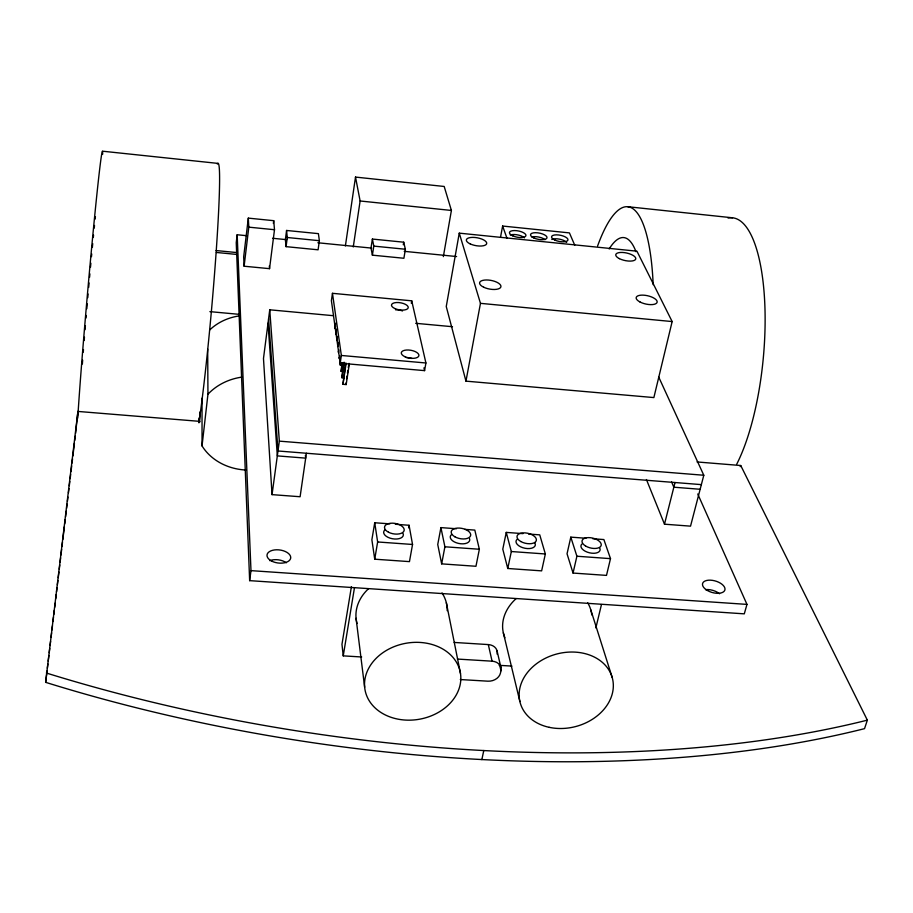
<?xml version="1.0" encoding="UTF-8"?>
<svg xmlns="http://www.w3.org/2000/svg" width="913" height="913" viewBox="0 0 913 913"><rect width="100%" height="100%" fill="white"/><g stroke="black" fill="none" stroke-linecap="round" stroke-linejoin="round"><path stroke-width="1.37" d="M246.111 470.035A54.107 46.78 -3.1 0 1 202.035 445.909L202.035 398.171M198.931 422.137L198.943 418.017M199.696 422.183L199.833 412.048M199.81 421.372L77.913 411.432L75.608 433.367M697.064 461.955L740.74 465.516L867.35 720.152L864.531 728.654A802.664 350.66 8.9 0 1 45.65 682.342L77.913 411.432M202.035 445.909L207.947 394.233L207.685 349.051M247.081 235.737L237.175 234.755L236.239 242.664L249.648 580.645L744.289 613.844L746.971 604.395L697.749 493.99M248.313 218.127L243.668 256.873L244.113 266.219L269.54 268.662L274.493 229.722L273.729 220.684L248.313 218.127L248.804 227.154L244.113 266.219M45.65 682.342L47.008 671.032M47.35 668.202L47.864 663.956M48.206 661.126L48.88 655.466M49.222 652.635L49.736 648.39M50.078 645.559L50.592 641.325M51.094 637.08L51.607 632.835M51.95 630.004L52.463 625.759M52.965 621.513L53.479 617.268M53.821 614.438L54.335 610.192M54.677 607.373L55.179 603.128M55.693 598.882L56.207 594.637M56.549 591.807L57.051 587.561M57.393 584.731L57.907 580.485M58.249 577.655L58.923 572.006M59.265 569.176L59.779 564.93M60.121 562.1L60.635 557.854M60.966 555.024L61.65 549.364M61.993 546.533L62.506 542.299M62.849 539.469L64.378 526.733M64.72 523.902L65.222 519.657M65.565 516.826L66.25 511.166M66.592 508.347L67.094 504.102M67.436 501.271L67.95 497.026M68.464 492.78L68.966 488.535M69.308 485.705L69.822 481.459M70.164 478.629L70.678 474.395M71.009 471.565L71.693 465.904M72.036 463.074L72.549 458.828M72.892 455.998L74.421 443.273M74.763 440.443L75.265 436.197M273.375 223.445L273.729 220.684M333.496 315.704L269.746 309.804L263.48 358.512L272.04 494.629L300.103 496.74L306.391 453.247M286.568 230.464L285.381 239.548L286.077 246.647L318.089 249.808L319.367 240.701L318.409 233.648L286.568 230.464L287.275 237.506L286.077 246.647M249.648 580.645L250.984 570.636L237.175 234.755M272.04 494.629L279.332 441.139L269.746 309.804M332.469 293.313L331.396 300.674L340.195 363.191L424.579 370.632L425.915 362.986L411.729 300.822L332.469 293.313L341.359 355.465L340.195 363.191M345.388 245.939L355.511 177.088L444.186 186.469L451.399 210.447L443.353 256.621M335.539 323.27L335.139 328.68L335.528 325.987M336.361 329.114L335.961 334.557L336.361 331.853M337 336.372L336.794 340.492L337.399 336.429M337.844 342.364L337.639 346.518L338.255 342.432M353.263 246.955L360.121 200.986L355.511 177.088M338.906 349.873L338.495 352.612L338.289 351.163M339.784 356.036L339.362 358.786L339.157 357.325M342.352 365.223L340.241 365.04L340.663 362.278M341.976 362.929L341.131 371.374L343.254 371.557M341.131 371.374L342.398 363.043M343.939 362.324L341.827 376.27L342.033 377.788L344.167 377.971M342.033 377.788L344.361 362.438M345.719 363.134L342.946 384.293L346.164 384.567L349.382 363.534M342.946 384.293L346.153 363.248M346.586 378.827L347.008 376.019M347.442 373.223L347.864 370.416M348.298 367.619L348.937 363.42M372.39 239.058L370.998 248.039L372.39 255.161L403.9 258.265L405.372 249.249L403.717 242.196L372.39 239.058L373.794 246.111L372.39 255.161M403.295 244.752L403.717 242.196M351.414 586.648L341.964 644.316L343.242 655.865L361.674 656.983M343.242 655.865L354.495 587.573M411.318 303.253L411.729 300.822M389.84 523.857L374.729 522.75L371.876 539.788L374.729 559.19L409.458 561.621L412.539 544.468L409.07 525.272L395.329 524.256M374.729 559.19L377.64 541.968L374.729 522.75M459.262 233.146L446.252 306.517L465.961 381.143L653.868 397.577L672.151 321.559L636.932 251.189L459.262 233.146L480.466 303.344L465.961 381.143M408.602 527.885L409.07 525.272M456.443 528.741L440.911 527.611L437.738 544.513L441.664 563.869L475.958 566.277L479.359 549.249L474.817 530.099L464.922 529.369M500.529 237.175L502.629 226.047L569.427 232.895L574.734 245.198M441.664 563.869L444.905 546.784L440.911 527.611M523.001 533.626L506.259 532.405L502.789 549.181L507.765 568.491L541.637 570.865L545.346 553.974L539.743 534.858L528.581 534.037M507.765 568.491L511.326 551.532L506.259 532.405M481.847 759.605L483.787 750.509M500.004 666.581L500.975 670.747L500.495 672.961A11.036 8.776 -12.7 0 1 487.873 681.178L460.3 679.546M585.963 538.248L570.808 537.141L567.041 553.792L573.044 573.056L606.494 575.395L610.5 558.642L603.881 539.56L592.857 538.75M573.044 573.056L576.902 556.234L570.808 537.141M595.858 627.927L601.462 604.543M658.604 376.807L703.797 475.251L690.536 526.15L664.493 524.188L675.027 482.521M740.74 465.516L740.215 466.634M499.171 665.326L511.931 666.091M457.413 659.072L492.073 661.183A11.047 8.788 -12.8 0 1 500.975 670.747M454.195 642.444L488.318 644.578A10.899 8.731 -12.8 0 1 497.106 654.085M250.984 570.636L746.971 604.395M377.64 541.968L412.539 544.468M444.905 546.784L479.359 549.249M511.326 551.532L545.346 553.974M576.902 556.234L610.5 558.642M700.145 489.277L673.84 487.2L671.603 481.973M279.332 441.139L703.797 475.251M701.355 484.62L277.986 450.988L268.593 318.751M341.359 355.465L425.915 362.986M209.887 311.641L240.267 314.437M415.666 323.305L452.494 326.717M480.466 303.344L672.151 321.559M216.381 252.456L237.391 254.499M216.084 250.55L236.718 252.559M248.804 227.154L274.493 229.722M287.275 237.506L319.367 240.701M373.794 246.111L405.372 249.249M272.565 238.27L286.716 239.674M317.861 242.767L371.659 248.108M404.219 251.337L456.591 256.542M360.121 200.986L451.399 210.447M102.427 151.181L218.013 163.404M627.779 206.726L732.523 217.796M646.427 479.553L664.493 524.188M502.629 226.047L507 238.327M590.791 609.861L612.155 677.332M503.337 632.835L519.885 701.515M497.049 650.786L500.917 667.426M488.318 644.578L492.073 661.183M423.952 367.848L424.579 370.632M446.343 602.774L460.483 673.474A48.435 38.574 -10.2 0 1 393.823 718.166A48.435 38.574 -10.2 0 1 383.734 652.11A48.435 38.574 -10.2 0 1 460.483 673.474M345.947 383.026L346.164 384.567M340.035 363.557L340.241 365.04M356.059 618.261L364.652 687.261M305.41 455.313L305.684 458.132L277.324 455.895L268.023 323.213M269.335 265.991L269.54 268.662M207.947 394.233A54.107 46.78 -3.1 0 1 242.367 377.046M209.75 329.913A50.82 44.76 -2.3 0 1 239.891 315.83M403.078 533.466A9.952 5.295 9.8 0 1 392.305 538.727A9.952 5.295 9.8 0 1 384.784 529.996M469.567 538.67A9.895 5.227 11.1 0 1 458.44 543.395A9.895 5.227 11.1 0 1 451.547 534.55M534.676 542.642A9.849 5.158 12.4 0 1 525.112 548.291A9.849 5.158 12.4 0 1 517.135 539.321M599.807 548.108A9.815 5.079 13.7 0 1 589.593 552.833A9.815 5.079 13.7 0 1 581.901 544.034M531.845 236.969A8.377 3.184 11 0 1 545.05 239.64M510.287 234.995A8.388 3.196 10.8 0 1 524.427 237.848M551.794 239.48A8.365 3.161 11.3 0 1 559.589 239.172A8.365 3.161 11.3 0 1 566.653 242.447M269.723 560.662A11.903 6.608 7.3 0 1 286.362 562.773M705.566 589.615A11.572 6.003 16.2 0 1 719.57 593.758M82.364 364.047A113.84 1.94 -85 0 1 82.649 360.156M83.254 352.247A113.84 1.94 -85 0 1 83.471 349.542M84.19 340.503A113.84 1.94 -85 0 1 84.453 337.159M85.057 329.741A113.84 1.94 -85 0 1 85.4 325.599M86.027 318.021A113.84 1.94 -85 0 1 86.244 315.442M86.826 308.697A113.84 1.94 -85 0 1 87.237 303.801M87.774 297.661A113.84 1.94 -85 0 1 88.093 293.975M88.675 287.424A113.84 1.94 -85 0 1 89.075 282.95M89.577 277.278A113.84 1.94 -85 0 1 89.885 273.866M90.501 267.167A113.84 1.94 -85 0 1 90.866 263.184M91.471 256.667A113.84 1.94 -85 0 1 91.734 253.962M92.35 247.446A113.84 1.94 -85 0 1 92.715 243.634M93.309 237.471A113.84 1.94 -85 0 1 93.548 235.063M94.244 228.124A113.84 1.94 -85 0 1 94.507 225.454M95.157 219.086A113.84 1.94 -85 0 1 95.409 216.655M77.742 418.086A146.411 2.499 -85 0 1 92.327 240.427A146.411 2.499 -85 0 1 102.667 154.24M217.305 164.089A144.859 6.482 -84.9 0 1 215.924 255.206A144.859 6.482 -84.9 0 1 198.92 422.833M597.604 245.974A139.347 36.794 -84.6 0 1 653.172 284.662M728.049 218.047A137.943 44.144 -84.5 0 1 764.9 306.506A137.943 44.144 -84.5 0 1 736.78 464.078M609.165 248.964A108.362 28.577 -84.6 0 1 635.973 251.68M867.35 720.152A804.376 348.64 9 0 1 46.346 673.018M442.018 592.925A45.878 37.376 -10 0 1 447.21 610.706M357.029 623.511A45.878 37.376 -10 0 1 368.51 588.725M587.63 602.706A45.228 36.372 -15 0 1 591.795 614.951M504.935 637.776A45.228 36.372 -15 0 1 516.119 598.631M406.376 357.576A8.902 3.994 9.6 0 1 412.06 358.467M395.626 309.838A8.468 3.618 9.4 0 1 402.553 310.945M388.47 532.199A9.963 5.284 9.8 0 0 404.151 530.476A9.963 5.284 9.8 0 0 390.456 523.263A9.963 5.284 9.8 0 0 388.47 532.199M454.811 536.753A9.906 5.216 11.1 0 0 470.606 535.68A9.906 5.216 11.1 0 0 457.436 528.079A9.906 5.216 11.1 0 0 454.811 536.753M520.855 541.546A9.86 5.136 12.4 0 0 536.319 540.473A9.86 5.136 12.4 0 0 522.932 532.884A9.86 5.136 12.4 0 0 520.855 541.546M585.53 545.963A9.826 5.056 13.6 0 0 601.142 545.54A9.826 5.056 13.6 0 0 588.246 537.609A9.826 5.056 13.6 0 0 585.53 545.963M533.877 237.973A8.377 3.161 11 0 0 546.978 237.916A8.377 3.161 11 0 0 535.475 232.701A8.377 3.161 11 0 0 533.877 237.973M512.718 235.828A8.4 3.184 10.8 0 0 525.911 235.771A8.4 3.184 10.8 0 0 514.464 230.555A8.4 3.184 10.8 0 0 512.718 235.828M554.956 240.119A8.365 3.15 11.3 0 0 567.954 240.062A8.365 3.15 11.3 0 0 556.394 234.846A8.365 3.15 11.3 0 0 554.956 240.119M271.549 561.027A11.949 6.574 7.4 0 0 290.619 558.459A11.949 6.574 7.4 0 0 274.425 549.946A11.949 6.574 7.4 0 0 271.549 561.027M706.091 589.65A11.607 5.969 16.2 0 0 724.739 590.38A11.607 5.969 16.2 0 0 710.405 580.166A11.607 5.969 16.2 0 0 706.091 589.65M549.158 727.319A47.704 37.479 -14.9 0 0 612.783 679.934A47.704 37.479 -14.9 0 0 536.764 663.534A47.704 37.479 -14.9 0 0 549.158 727.319M405.121 356.812A8.913 3.972 9.6 0 0 418.896 355.682A8.913 3.972 9.6 0 0 406.319 350.033A8.913 3.972 9.6 0 0 405.121 356.812M395.078 308.64A8.479 3.584 9.4 0 0 408.225 307.749A8.479 3.584 9.4 0 0 396.299 302.545A8.479 3.584 9.4 0 0 395.078 308.64M483.73 287.241A10.842 4.394 10.6 0 0 500.86 286.967A10.842 4.394 10.6 0 0 486.207 279.971A10.842 4.394 10.6 0 0 483.73 287.241M640.047 302.009A10.728 4.245 12.6 0 0 657.04 302.5A10.728 4.245 12.6 0 0 642.878 295.127A10.728 4.245 12.6 0 0 640.047 302.009M619.391 258.641A10.214 3.857 12.1 0 0 635.653 259.224A10.214 3.857 12.1 0 0 622.267 252.445A10.214 3.857 12.1 0 0 619.391 258.641M470.252 243.931A10.328 3.983 10.3 0 0 486.618 243.839A10.328 3.983 10.3 0 0 472.74 237.38A10.328 3.983 10.3 0 0 470.252 243.931"/></g></svg>
